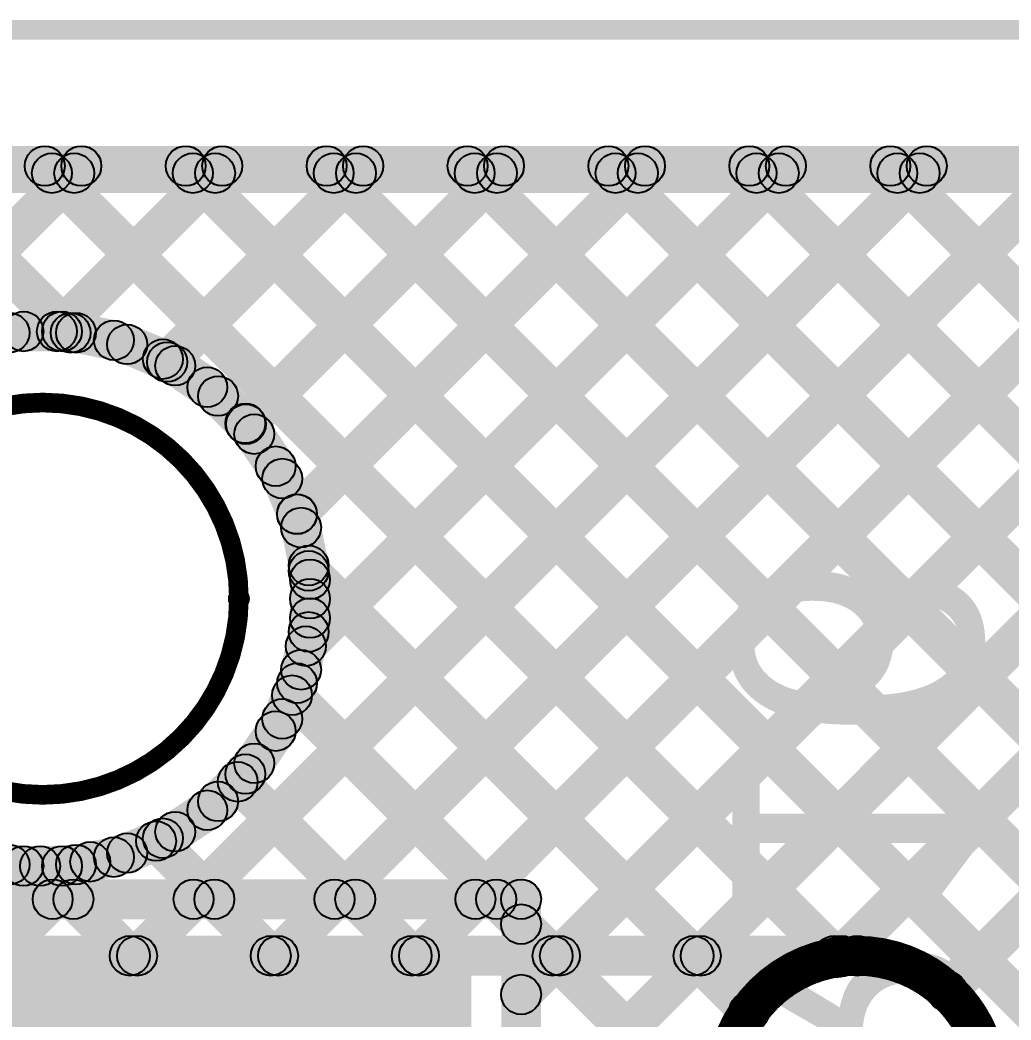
# Model space of a CAD drawing. Header units: millimetres. Extents: x 0 to 5.55, y 0 to 1.02.
# Drawn here: x 0.468 to 0.6669, y 0.8236 to 1.0243 of the extents above; entities that cross this region are included whole.
import ezdxf

# ---------------------------------------------------------------- set-up
doc = ezdxf.new("R2010")
doc.units = ezdxf.units.MM
doc.header["$MEASUREMENT"] = 0
for name, color, linetype in [('BottomLayer', 5, 'Continuous'), ('BottomOverlay', 54, 'Continuous'), ('BottomPaste', 16, 'Continuous'), ('BottomSolder', 6, 'Continuous'), ('Mechanical2', 216, 'Continuous'), ('MultiLayer', 9, 'Continuous'), ('TopLayer', 1, 'Continuous')]:
    doc.layers.add(name, color=color, linetype=linetype)

# ---------------------------------------------------------------- blocks, each defined once
blk = doc.blocks.new('B8B_ZR_SM4_TF_LF__SN__B_43')
at = {"layer": 'BottomLayer'}
blk.add_hatch(color=5, dxfattribs=at).paths.add_polyline_path([(0.25787, 0.00098), (0.31693, 0.00098), (0.31693, -0.08957), (0.25787, -0.08957)])
at = {"layer": 'BottomPaste'}
blk.add_hatch(color=16, dxfattribs=at).paths.add_polyline_path([(0.25787, 0.00098), (0.31693, 0.00098), (0.31693, -0.08957), (0.25787, -0.08957)])
at = {"layer": 'BottomSolder'}
blk.add_hatch(color=6, dxfattribs=at).paths.add_polyline_path([(0.25387, 0.00498), (0.32093, 0.00498), (0.32093, -0.09357), (0.25387, -0.09357)])

msp = doc.modelspace()

# ---------------------------------------------------------------- hatches: boundary and pattern name
at = {"layer": 'BottomLayer'}
for points in [[(0.054, 0.991), (0.054, 0.999), (5.502, 0.999), (5.502, 0.991)], [(0.15857, 0.66761), (0.15291, 0.67327), (0.47747, 0.99783), (0.48313, 0.99217)], [(0.44185, 0.99217), (0.44751, 0.99783), (0.48098, 0.96436), (0.47532, 0.9587)], [(0.47013, 0.99217), (0.47579, 0.99783), (0.63463, 0.83899), (0.62897, 0.83334)], [(0.47821, 0.95897), (0.47256, 0.96463), (0.50575, 0.99783), (0.51141, 0.99217)], [(0.50036, 0.95283), (0.4947, 0.95849), (0.53404, 0.99783), (0.5397, 0.99217)], [(0.49842, 0.99217), (0.50408, 0.99783), (0.70408, 0.79783), (0.69842, 0.79217)], [(0.50566, 0.845), (0.5, 0.85066), (0.64718, 0.99783), (0.65283, 0.99217)], [(0.51617, 0.94036), (0.51051, 0.94602), (0.56232, 0.99783), (0.56798, 0.99217)], [(0.52641, 0.92232), (0.52076, 0.92798), (0.59061, 0.99783), (0.59626, 0.99217)], [(0.52819, 0.89581), (0.52253, 0.90147), (0.61889, 0.99783), (0.62455, 0.99217)], [(0.5267, 0.99217), (0.53236, 0.99783), (0.73236, 0.79783), (0.7267, 0.79217)], [(0.53394, 0.845), (0.52829, 0.85066), (0.67546, 0.99783), (0.68112, 0.99217)], [(0.55499, 0.99217), (0.56064, 0.99783), (0.76064, 0.79783), (0.75499, 0.79217)], [(0.56223, 0.845), (0.55657, 0.85066), (0.70374, 0.99783), (0.7094, 0.99217)], [(0.5714, 0.82588), (0.56574, 0.83154), (0.73203, 0.99783), (0.73769, 0.99217)], [(0.5714, 0.7976), (0.56574, 0.80325), (0.76031, 0.99783), (0.76597, 0.99217)], [(0.58327, 0.99217), (0.58893, 0.99783), (0.78893, 0.79783), (0.78327, 0.79217)], [(0.61156, 0.99217), (0.61721, 0.99783), (0.82707, 0.78797), (0.82141, 0.78231)], [(0.63555, 0.83347), (0.62989, 0.83912), (0.7886, 0.99783), (0.79425, 0.99217)], [(0.63984, 0.99217), (0.6455, 0.99783), (0.85535, 0.78797), (0.8497, 0.78231)], [(0.65691, 0.82654), (0.65125, 0.8322), (0.81688, 0.99783), (0.82254, 0.99217)], [(0.46868, 0.9578), (0.46868, 0.9658), (0.47643, 0.9658), (0.47643, 0.9578)], [(0.47844, 0.95761), (0.48, 0.96545), (0.48761, 0.96394), (0.48604, 0.95609)], [(0.48797, 0.95551), (0.49103, 0.9629), (0.4982, 0.95993), (0.49514, 0.95254)], [(0.49691, 0.95159), (0.50136, 0.95824), (0.50781, 0.95393), (0.50336, 0.94728)], [(0.50492, 0.946), (0.51058, 0.95166), (0.51606, 0.94618), (0.5104, 0.94052)], [(0.51168, 0.93896), (0.51833, 0.94341), (0.52264, 0.93696), (0.51599, 0.93252)], [(0.51694, 0.93074), (0.52433, 0.9338), (0.5273, 0.92664), (0.51991, 0.92357)], [(0.52049, 0.92165), (0.52834, 0.92321), (0.52985, 0.9156), (0.522, 0.91404)], [(0.5231, 0.91092), (0.52876, 0.91658), (0.6172, 0.82814), (0.61154, 0.82248)], [(0.5302, 0.90816), (0.5222, 0.90816), (0.5222, 0.91204), (0.5302, 0.91204)], [(0.5302, 0.90428), (0.5222, 0.90428), (0.5222, 0.90816), (0.5302, 0.90816)], [(0.52834, 0.89311), (0.52049, 0.89467), (0.522, 0.90228), (0.52985, 0.90072)], [(0.52433, 0.88252), (0.51694, 0.88558), (0.51991, 0.89274), (0.5273, 0.88968)], [(0.51977, 0.88597), (0.52543, 0.89162), (0.5664, 0.85066), (0.56074, 0.845)], [(0.51833, 0.87291), (0.51168, 0.87735), (0.51599, 0.8838), (0.52264, 0.87936)], [(0.51058, 0.86466), (0.50492, 0.87031), (0.5104, 0.8758), (0.51606, 0.87014)], [(0.50886, 0.86859), (0.51451, 0.87425), (0.53811, 0.85066), (0.53245, 0.845)], [(0.50136, 0.85807), (0.49691, 0.86473), (0.50336, 0.86904), (0.50781, 0.86238)], [(0.49103, 0.85342), (0.48797, 0.86081), (0.49514, 0.86378), (0.4982, 0.85639)], [(0.49248, 0.85669), (0.49814, 0.86235), (0.50983, 0.85066), (0.50417, 0.845)], [(0.48, 0.85087), (0.47844, 0.85871), (0.48604, 0.86022), (0.48761, 0.85238)], [(0.46868, 0.85051), (0.46868, 0.85851), (0.47643, 0.85851), (0.47643, 0.85051)], [(0.4692, 0.85169), (0.47486, 0.85734), (0.48154, 0.85066), (0.47589, 0.845)], [(0.47738, 0.845), (0.47172, 0.85066), (0.47925, 0.85819), (0.48491, 0.85253)], [(0.45002, 0.84383), (0.45002, 0.85183), (0.56857, 0.85183), (0.56857, 0.84383)], [(0.56074, 0.845), (0.5664, 0.85066), (0.5714, 0.84566), (0.56574, 0.84)], [(0.57257, 0.76077), (0.56457, 0.76077), (0.56457, 0.84783), (0.57257, 0.84783)], [(0.56574, 0.84), (0.5714, 0.84566), (0.61233, 0.80472), (0.60667, 0.79907)]]:
    msp.add_hatch(color=5, dxfattribs=at).paths.add_polyline_path(points)
h = msp.add_hatch(color=5, dxfattribs=at)
edge = h.paths.add_edge_path()
edge.add_arc((0.47296, 0.995), 0.004, 0, 360)
h = msp.add_hatch(color=5, dxfattribs=at)
edge = h.paths.add_edge_path()
edge.add_arc((0.4803, 0.995), 0.004, 0, 360)
h = msp.add_hatch(color=5, dxfattribs=at)
edge = h.paths.add_edge_path()
edge.add_arc((0.50125, 0.995), 0.004, 0, 360)
h = msp.add_hatch(color=5, dxfattribs=at)
edge = h.paths.add_edge_path()
edge.add_arc((0.50858, 0.995), 0.004, 0, 360)
h = msp.add_hatch(color=5, dxfattribs=at)
edge = h.paths.add_edge_path()
edge.add_arc((0.52953, 0.995), 0.004, 0, 360)
h = msp.add_hatch(color=5, dxfattribs=at)
edge = h.paths.add_edge_path()
edge.add_arc((0.53687, 0.995), 0.004, 0, 360)
h = msp.add_hatch(color=5, dxfattribs=at)
edge = h.paths.add_edge_path()
edge.add_arc((0.55782, 0.995), 0.004, 0, 360)
h = msp.add_hatch(color=5, dxfattribs=at)
edge = h.paths.add_edge_path()
edge.add_arc((0.56515, 0.995), 0.004, 0, 360)
h = msp.add_hatch(color=5, dxfattribs=at)
edge = h.paths.add_edge_path()
edge.add_arc((0.5861, 0.995), 0.004, 0, 360)
h = msp.add_hatch(color=5, dxfattribs=at)
edge = h.paths.add_edge_path()
edge.add_arc((0.59344, 0.995), 0.004, 0, 360)
h = msp.add_hatch(color=5, dxfattribs=at)
edge = h.paths.add_edge_path()
edge.add_arc((0.61438, 0.995), 0.004, 0, 360)
h = msp.add_hatch(color=5, dxfattribs=at)
edge = h.paths.add_edge_path()
edge.add_arc((0.62172, 0.995), 0.004, 0, 360)
h = msp.add_hatch(color=5, dxfattribs=at)
edge = h.paths.add_edge_path()
edge.add_arc((0.64267, 0.995), 0.004, 0, 360)
h = msp.add_hatch(color=5, dxfattribs=at)
edge = h.paths.add_edge_path()
edge.add_arc((0.65, 0.995), 0.004, 0, 360)
h = msp.add_hatch(color=5, dxfattribs=at)
edge = h.paths.add_edge_path()
edge.add_arc((0.46589, 0.96153), 0.004, 0, 360)
h = msp.add_hatch(color=5, dxfattribs=at)
edge = h.paths.add_edge_path()
edge.add_arc((0.46868, 0.9618), 0.004, 0, 360)
h = msp.add_hatch(color=5, dxfattribs=at)
edge = h.paths.add_edge_path()
edge.add_arc((0.47539, 0.9618), 0.004, 0, 360)
h = msp.add_hatch(color=5, dxfattribs=at)
edge = h.paths.add_edge_path()
edge.add_arc((0.47643, 0.9618), 0.004, 0, 360)
h = msp.add_hatch(color=5, dxfattribs=at)
edge = h.paths.add_edge_path()
edge.add_arc((0.47815, 0.96153), 0.004, 0, 360)
h = msp.add_hatch(color=5, dxfattribs=at)
edge = h.paths.add_edge_path()
edge.add_arc((0.47922, 0.96153), 0.004, 0, 360)
h = msp.add_hatch(color=5, dxfattribs=at)
edge = h.paths.add_edge_path()
edge.add_arc((0.48683, 0.96002), 0.004, 0, 360)
h = msp.add_hatch(color=5, dxfattribs=at)
edge = h.paths.add_edge_path()
edge.add_arc((0.4895, 0.9592), 0.004, 0, 360)
h = msp.add_hatch(color=5, dxfattribs=at)
edge = h.paths.add_edge_path()
edge.add_arc((0.49667, 0.95624), 0.004, 0, 360)
h = msp.add_hatch(color=5, dxfattribs=at)
edge = h.paths.add_edge_path()
edge.add_arc((0.49753, 0.95566), 0.004, 0, 360)
h = msp.add_hatch(color=5, dxfattribs=at)
edge = h.paths.add_edge_path()
edge.add_arc((0.49914, 0.95492), 0.004, 0, 360)
h = msp.add_hatch(color=5, dxfattribs=at)
edge = h.paths.add_edge_path()
edge.add_arc((0.50558, 0.95061), 0.004, 0, 360)
h = msp.add_hatch(color=5, dxfattribs=at)
edge = h.paths.add_edge_path()
edge.add_arc((0.50775, 0.94883), 0.004, 0, 360)
h = msp.add_hatch(color=5, dxfattribs=at)
edge = h.paths.add_edge_path()
edge.add_arc((0.51323, 0.94335), 0.004, 0, 360)
h = msp.add_hatch(color=5, dxfattribs=at)
edge = h.paths.add_edge_path()
edge.add_arc((0.51334, 0.94319), 0.004, 0, 360)
h = msp.add_hatch(color=5, dxfattribs=at)
edge = h.paths.add_edge_path()
edge.add_arc((0.51501, 0.94119), 0.004, 0, 360)
h = msp.add_hatch(color=5, dxfattribs=at)
edge = h.paths.add_edge_path()
edge.add_arc((0.51931, 0.93474), 0.004, 0, 360)
h = msp.add_hatch(color=5, dxfattribs=at)
edge = h.paths.add_edge_path()
edge.add_arc((0.52063, 0.93227), 0.004, 0, 360)
h = msp.add_hatch(color=5, dxfattribs=at)
edge = h.paths.add_edge_path()
edge.add_arc((0.52358, 0.92515), 0.004, 0, 360)
h = msp.add_hatch(color=5, dxfattribs=at)
edge = h.paths.add_edge_path()
edge.add_arc((0.5236, 0.92511), 0.004, 0, 360)
h = msp.add_hatch(color=5, dxfattribs=at)
edge = h.paths.add_edge_path()
edge.add_arc((0.52441, 0.92243), 0.004, 0, 360)
h = msp.add_hatch(color=5, dxfattribs=at)
edge = h.paths.add_edge_path()
edge.add_arc((0.52593, 0.91482), 0.004, 0, 360)
h = msp.add_hatch(color=5, dxfattribs=at)
edge = h.paths.add_edge_path()
edge.add_arc((0.52593, 0.91375), 0.004, 0, 360)
h = msp.add_hatch(color=5, dxfattribs=at)
edge = h.paths.add_edge_path()
edge.add_arc((0.5262, 0.91204), 0.004, 0, 360)
h = msp.add_hatch(color=5, dxfattribs=at)
edge = h.paths.add_edge_path()
edge.add_arc((0.5262, 0.90816), 0.004, 0, 360)
h = msp.add_hatch(color=5, dxfattribs=at)
edge = h.paths.add_edge_path()
edge.add_arc((0.5262, 0.90816), 0.004, 0, 360)
h = msp.add_hatch(color=5, dxfattribs=at)
edge = h.paths.add_edge_path()
edge.add_arc((0.5262, 0.90428), 0.004, 0, 360)
h = msp.add_hatch(color=5, dxfattribs=at)
edge = h.paths.add_edge_path()
edge.add_arc((0.52593, 0.9015), 0.004, 0, 360)
h = msp.add_hatch(color=5, dxfattribs=at)
edge = h.paths.add_edge_path()
edge.add_arc((0.52536, 0.89864), 0.004, 0, 360)
h = msp.add_hatch(color=5, dxfattribs=at)
edge = h.paths.add_edge_path()
edge.add_arc((0.52441, 0.89389), 0.004, 0, 360)
h = msp.add_hatch(color=5, dxfattribs=at)
edge = h.paths.add_edge_path()
edge.add_arc((0.5236, 0.89121), 0.004, 0, 360)
h = msp.add_hatch(color=5, dxfattribs=at)
edge = h.paths.add_edge_path()
edge.add_arc((0.5226, 0.88879), 0.004, 0, 360)
h = msp.add_hatch(color=5, dxfattribs=at)
edge = h.paths.add_edge_path()
edge.add_arc((0.52063, 0.88405), 0.004, 0, 360)
h = msp.add_hatch(color=5, dxfattribs=at)
edge = h.paths.add_edge_path()
edge.add_arc((0.51931, 0.88158), 0.004, 0, 360)
h = msp.add_hatch(color=5, dxfattribs=at)
edge = h.paths.add_edge_path()
edge.add_arc((0.51501, 0.87513), 0.004, 0, 360)
h = msp.add_hatch(color=5, dxfattribs=at)
edge = h.paths.add_edge_path()
edge.add_arc((0.51169, 0.87142), 0.004, 0, 360)
h = msp.add_hatch(color=5, dxfattribs=at)
edge = h.paths.add_edge_path()
edge.add_arc((0.51323, 0.87297), 0.004, 0, 360)
h = msp.add_hatch(color=5, dxfattribs=at)
edge = h.paths.add_edge_path()
edge.add_arc((0.50775, 0.86748), 0.004, 0, 360)
h = msp.add_hatch(color=5, dxfattribs=at)
edge = h.paths.add_edge_path()
edge.add_arc((0.50558, 0.86571), 0.004, 0, 360)
h = msp.add_hatch(color=5, dxfattribs=at)
edge = h.paths.add_edge_path()
edge.add_arc((0.49914, 0.8614), 0.004, 0, 360)
h = msp.add_hatch(color=5, dxfattribs=at)
edge = h.paths.add_edge_path()
edge.add_arc((0.49531, 0.85952), 0.004, 0, 360)
h = msp.add_hatch(color=5, dxfattribs=at)
edge = h.paths.add_edge_path()
edge.add_arc((0.49667, 0.86008), 0.004, 0, 360)
h = msp.add_hatch(color=5, dxfattribs=at)
edge = h.paths.add_edge_path()
edge.add_arc((0.4895, 0.85711), 0.004, 0, 360)
h = msp.add_hatch(color=5, dxfattribs=at)
edge = h.paths.add_edge_path()
edge.add_arc((0.48208, 0.85536), 0.004, 0, 360)
h = msp.add_hatch(color=5, dxfattribs=at)
edge = h.paths.add_edge_path()
edge.add_arc((0.48683, 0.8563), 0.004, 0, 360)
h = msp.add_hatch(color=5, dxfattribs=at)
edge = h.paths.add_edge_path()
edge.add_arc((0.46589, 0.85479), 0.004, 0, 360)
h = msp.add_hatch(color=5, dxfattribs=at)
edge = h.paths.add_edge_path()
edge.add_arc((0.46868, 0.85451), 0.004, 0, 360)
h = msp.add_hatch(color=5, dxfattribs=at)
edge = h.paths.add_edge_path()
edge.add_arc((0.47203, 0.85451), 0.004, 0, 360)
h = msp.add_hatch(color=5, dxfattribs=at)
edge = h.paths.add_edge_path()
edge.add_arc((0.47643, 0.85451), 0.004, 0, 360)
h = msp.add_hatch(color=5, dxfattribs=at)
edge = h.paths.add_edge_path()
edge.add_arc((0.47922, 0.85479), 0.004, 0, 360)
h = msp.add_hatch(color=5, dxfattribs=at)
edge = h.paths.add_edge_path()
edge.add_arc((0.47455, 0.84783), 0.004, 0, 360)
h = msp.add_hatch(color=5, dxfattribs=at)
edge = h.paths.add_edge_path()
edge.add_arc((0.47871, 0.84783), 0.004, 0, 360)
h = msp.add_hatch(color=5, dxfattribs=at)
edge = h.paths.add_edge_path()
edge.add_arc((0.50283, 0.84783), 0.004, 0, 360)
h = msp.add_hatch(color=5, dxfattribs=at)
edge = h.paths.add_edge_path()
edge.add_arc((0.507, 0.84783), 0.004, 0, 360)
h = msp.add_hatch(color=5, dxfattribs=at)
edge = h.paths.add_edge_path()
edge.add_arc((0.53112, 0.84783), 0.004, 0, 360)
h = msp.add_hatch(color=5, dxfattribs=at)
edge = h.paths.add_edge_path()
edge.add_arc((0.53528, 0.84783), 0.004, 0, 360)
h = msp.add_hatch(color=5, dxfattribs=at)
edge = h.paths.add_edge_path()
edge.add_arc((0.5594, 0.84783), 0.004, 0, 360)
h = msp.add_hatch(color=5, dxfattribs=at)
edge = h.paths.add_edge_path()
edge.add_arc((0.56357, 0.84783), 0.004, 0, 360)
h = msp.add_hatch(color=5, dxfattribs=at)
edge = h.paths.add_edge_path()
edge.add_arc((0.56357, 0.84783), 0.004, 0, 360)
h = msp.add_hatch(color=5, dxfattribs=at)
edge = h.paths.add_edge_path()
edge.add_arc((0.56857, 0.84783), 0.004, 0, 360)
h = msp.add_hatch(color=5, dxfattribs=at)
edge = h.paths.add_edge_path()
edge.add_arc((0.56857, 0.84783), 0.004, 0, 360)
h = msp.add_hatch(color=5, dxfattribs=at)
edge = h.paths.add_edge_path()
edge.add_arc((0.56857, 0.84283), 0.004, 0, 360)
h = msp.add_hatch(color=5, dxfattribs=at)
edge = h.paths.add_edge_path()
edge.add_arc((0.56857, 0.84283), 0.004, 0, 360)
h = msp.add_hatch(color=5, dxfattribs=at)
edge = h.paths.add_edge_path()
edge.add_arc((0.6318, 0.83616), 0.004, 0, 360)
h = msp.add_hatch(color=5, dxfattribs=at)
edge = h.paths.add_edge_path()
edge.add_arc((0.63272, 0.8363), 0.004, 0, 360)
h = msp.add_hatch(color=5, dxfattribs=at)
edge = h.paths.add_edge_path()
edge.add_arc((0.65408, 0.82937), 0.004, 0, 360)
h = msp.add_hatch(color=5, dxfattribs=at)
edge = h.paths.add_edge_path()
edge.add_arc((0.56857, 0.82871), 0.004, 0, 360)
h = msp.add_hatch(color=5, dxfattribs=at)
edge = h.paths.add_edge_path()
edge.add_arc((0.61437, 0.82531), 0.004, 0, 360)
at = {"layer": 'Mechanical2'}
msp.add_hatch(color=216, dxfattribs=at).paths.add_polyline_path([(0.00012, 1.02036), (0.00012, 1.0243), (5.5513, 1.0243), (5.5513, 1.02036)])
h = msp.add_hatch(color=216, dxfattribs=at)
edge = h.paths.add_edge_path()
edge.add_arc((0.51193, 0.90816), 0.00197, 0, 360)
at = {"layer": 'TopLayer'}
for points in [[(0.055, 0.98957), (0.055, 0.99757), (5.503, 0.99757), (5.503, 0.98957)], [(0.15857, 0.66761), (0.15291, 0.67327), (0.47604, 0.9964), (0.48169, 0.99074)], [(0.44328, 0.99074), (0.44894, 0.9964), (0.48098, 0.96436), (0.47532, 0.9587)], [(0.47157, 0.99074), (0.47722, 0.9964), (0.63429, 0.83933), (0.62863, 0.83367)], [(0.47821, 0.95897), (0.47256, 0.96463), (0.50432, 0.9964), (0.50998, 0.99074)], [(0.49433, 0.83367), (0.48868, 0.83933), (0.64574, 0.9964), (0.6514, 0.99074)], [(0.50036, 0.95283), (0.4947, 0.95849), (0.53261, 0.9964), (0.53826, 0.99074)], [(0.49985, 0.99074), (0.50551, 0.9964), (0.72793, 0.77397), (0.72227, 0.76832)], [(0.51617, 0.94036), (0.51051, 0.94602), (0.56089, 0.9964), (0.56655, 0.99074)], [(0.52262, 0.83367), (0.51696, 0.83933), (0.67403, 0.9964), (0.67968, 0.99074)], [(0.52641, 0.92232), (0.52076, 0.92798), (0.58917, 0.9964), (0.59483, 0.99074)], [(0.52819, 0.89581), (0.52253, 0.90147), (0.61746, 0.9964), (0.62312, 0.99074)], [(0.52813, 0.99074), (0.53379, 0.9964), (0.74573, 0.78445), (0.74008, 0.7788)], [(0.5509, 0.83367), (0.54524, 0.83933), (0.70231, 0.9964), (0.70797, 0.99074)], [(0.55642, 0.99074), (0.56208, 0.9964), (1.00149, 0.55698), (0.99583, 0.55133)], [(0.57919, 0.83367), (0.57353, 0.83933), (0.7306, 0.9964), (0.73625, 0.99074)], [(0.5847, 0.99074), (0.59036, 0.9964), (1.05661, 0.53014), (1.05096, 0.52449)], [(0.60747, 0.83367), (0.60181, 0.83933), (0.75888, 0.9964), (0.76454, 0.99074)], [(0.61299, 0.99074), (0.61864, 0.9964), (1.08874, 0.5263), (1.08308, 0.52065)], [(0.63575, 0.83367), (0.6301, 0.83933), (0.78716, 0.9964), (0.79282, 0.99074)], [(0.64127, 0.99074), (0.64693, 0.9964), (1.08733, 0.556), (1.08167, 0.55034)], [(0.65691, 0.82654), (0.65125, 0.8322), (0.81545, 0.9964), (0.82111, 0.99074)], [(0.46868, 0.9578), (0.46868, 0.9658), (0.47643, 0.9658), (0.47643, 0.9578)], [(0.47844, 0.95761), (0.48, 0.96545), (0.48761, 0.96394), (0.48604, 0.95609)], [(0.48797, 0.95551), (0.49103, 0.9629), (0.4982, 0.95993), (0.49514, 0.95254)], [(0.49691, 0.95159), (0.50136, 0.95824), (0.50781, 0.95393), (0.50336, 0.94728)], [(0.50492, 0.946), (0.51058, 0.95166), (0.51606, 0.94618), (0.5104, 0.94052)], [(0.51168, 0.93896), (0.51833, 0.94341), (0.52264, 0.93696), (0.51599, 0.93252)], [(0.51694, 0.93074), (0.52433, 0.9338), (0.5273, 0.92664), (0.51991, 0.92357)], [(0.52049, 0.92165), (0.52834, 0.92321), (0.52985, 0.9156), (0.522, 0.91404)], [(0.5231, 0.91092), (0.52876, 0.91658), (0.60601, 0.83933), (0.60035, 0.83367)], [(0.5302, 0.90816), (0.5222, 0.90816), (0.5222, 0.91204), (0.5302, 0.91204)], [(0.5302, 0.90428), (0.5222, 0.90428), (0.5222, 0.90816), (0.5302, 0.90816)], [(0.52834, 0.89311), (0.52049, 0.89467), (0.522, 0.90228), (0.52985, 0.90072)], [(0.52433, 0.88252), (0.51694, 0.88558), (0.51991, 0.89274), (0.5273, 0.88968)], [(0.51977, 0.88597), (0.52543, 0.89162), (0.57772, 0.83933), (0.57207, 0.83367)], [(0.51833, 0.87291), (0.51168, 0.87735), (0.51599, 0.8838), (0.52264, 0.87936)], [(0.51058, 0.86466), (0.50492, 0.87031), (0.5104, 0.8758), (0.51606, 0.87014)], [(0.50886, 0.86859), (0.51451, 0.87425), (0.54944, 0.83933), (0.54378, 0.83367)], [(0.50136, 0.85807), (0.49691, 0.86473), (0.50336, 0.86904), (0.50781, 0.86238)], [(0.49103, 0.85342), (0.48797, 0.86081), (0.49514, 0.86378), (0.4982, 0.85639)], [(0.49248, 0.85669), (0.49814, 0.86235), (0.52115, 0.83933), (0.5155, 0.83367)], [(0.48, 0.85087), (0.47844, 0.85871), (0.48604, 0.86022), (0.48761, 0.85238)], [(0.46605, 0.83367), (0.46039, 0.83933), (0.47925, 0.85819), (0.48491, 0.85253)], [(0.46868, 0.85051), (0.46868, 0.85851), (0.47643, 0.85851), (0.47643, 0.85051)], [(0.4692, 0.85169), (0.47486, 0.85734), (0.49287, 0.83933), (0.48721, 0.83367)], [(0.39, 0.8325), (0.39, 0.8405), (0.636, 0.8405), (0.636, 0.8325)]]:
    msp.add_hatch(color=1, dxfattribs=at).paths.add_polyline_path(points)
h = msp.add_hatch(color=1, dxfattribs=at)
edge = h.paths.add_edge_path()
edge.add_arc((0.47439, 0.99357), 0.004, 0, 360)
h = msp.add_hatch(color=1, dxfattribs=at)
edge = h.paths.add_edge_path()
edge.add_arc((0.47887, 0.99357), 0.004, 0, 360)
h = msp.add_hatch(color=1, dxfattribs=at)
edge = h.paths.add_edge_path()
edge.add_arc((0.50268, 0.99357), 0.004, 0, 360)
h = msp.add_hatch(color=1, dxfattribs=at)
edge = h.paths.add_edge_path()
edge.add_arc((0.50715, 0.99357), 0.004, 0, 360)
h = msp.add_hatch(color=1, dxfattribs=at)
edge = h.paths.add_edge_path()
edge.add_arc((0.53096, 0.99357), 0.004, 0, 360)
h = msp.add_hatch(color=1, dxfattribs=at)
edge = h.paths.add_edge_path()
edge.add_arc((0.53543, 0.99357), 0.004, 0, 360)
h = msp.add_hatch(color=1, dxfattribs=at)
edge = h.paths.add_edge_path()
edge.add_arc((0.55925, 0.99357), 0.004, 0, 360)
h = msp.add_hatch(color=1, dxfattribs=at)
edge = h.paths.add_edge_path()
edge.add_arc((0.56372, 0.99357), 0.004, 0, 360)
h = msp.add_hatch(color=1, dxfattribs=at)
edge = h.paths.add_edge_path()
edge.add_arc((0.58753, 0.99357), 0.004, 0, 360)
h = msp.add_hatch(color=1, dxfattribs=at)
edge = h.paths.add_edge_path()
edge.add_arc((0.592, 0.99357), 0.004, 0, 360)
h = msp.add_hatch(color=1, dxfattribs=at)
edge = h.paths.add_edge_path()
edge.add_arc((0.61582, 0.99357), 0.004, 0, 360)
h = msp.add_hatch(color=1, dxfattribs=at)
edge = h.paths.add_edge_path()
edge.add_arc((0.62029, 0.99357), 0.004, 0, 360)
h = msp.add_hatch(color=1, dxfattribs=at)
edge = h.paths.add_edge_path()
edge.add_arc((0.6441, 0.99357), 0.004, 0, 360)
h = msp.add_hatch(color=1, dxfattribs=at)
edge = h.paths.add_edge_path()
edge.add_arc((0.64857, 0.99357), 0.004, 0, 360)
h = msp.add_hatch(color=1, dxfattribs=at)
edge = h.paths.add_edge_path()
edge.add_arc((0.46589, 0.96153), 0.004, 0, 360)
h = msp.add_hatch(color=1, dxfattribs=at)
edge = h.paths.add_edge_path()
edge.add_arc((0.46868, 0.9618), 0.004, 0, 360)
h = msp.add_hatch(color=1, dxfattribs=at)
edge = h.paths.add_edge_path()
edge.add_arc((0.47539, 0.9618), 0.004, 0, 360)
h = msp.add_hatch(color=1, dxfattribs=at)
edge = h.paths.add_edge_path()
edge.add_arc((0.47643, 0.9618), 0.004, 0, 360)
h = msp.add_hatch(color=1, dxfattribs=at)
edge = h.paths.add_edge_path()
edge.add_arc((0.47815, 0.96153), 0.004, 0, 360)
h = msp.add_hatch(color=1, dxfattribs=at)
edge = h.paths.add_edge_path()
edge.add_arc((0.47922, 0.96153), 0.004, 0, 360)
h = msp.add_hatch(color=1, dxfattribs=at)
edge = h.paths.add_edge_path()
edge.add_arc((0.48683, 0.96002), 0.004, 0, 360)
h = msp.add_hatch(color=1, dxfattribs=at)
edge = h.paths.add_edge_path()
edge.add_arc((0.4895, 0.9592), 0.004, 0, 360)
h = msp.add_hatch(color=1, dxfattribs=at)
edge = h.paths.add_edge_path()
edge.add_arc((0.49667, 0.95624), 0.004, 0, 360)
h = msp.add_hatch(color=1, dxfattribs=at)
edge = h.paths.add_edge_path()
edge.add_arc((0.49753, 0.95566), 0.004, 0, 360)
h = msp.add_hatch(color=1, dxfattribs=at)
edge = h.paths.add_edge_path()
edge.add_arc((0.49914, 0.95492), 0.004, 0, 360)
h = msp.add_hatch(color=1, dxfattribs=at)
edge = h.paths.add_edge_path()
edge.add_arc((0.50558, 0.95061), 0.004, 0, 360)
h = msp.add_hatch(color=1, dxfattribs=at)
edge = h.paths.add_edge_path()
edge.add_arc((0.50775, 0.94883), 0.004, 0, 360)
h = msp.add_hatch(color=1, dxfattribs=at)
edge = h.paths.add_edge_path()
edge.add_arc((0.51323, 0.94335), 0.004, 0, 360)
h = msp.add_hatch(color=1, dxfattribs=at)
edge = h.paths.add_edge_path()
edge.add_arc((0.51334, 0.94319), 0.004, 0, 360)
h = msp.add_hatch(color=1, dxfattribs=at)
edge = h.paths.add_edge_path()
edge.add_arc((0.51501, 0.94119), 0.004, 0, 360)
h = msp.add_hatch(color=1, dxfattribs=at)
edge = h.paths.add_edge_path()
edge.add_arc((0.51931, 0.93474), 0.004, 0, 360)
h = msp.add_hatch(color=1, dxfattribs=at)
edge = h.paths.add_edge_path()
edge.add_arc((0.52063, 0.93227), 0.004, 0, 360)
h = msp.add_hatch(color=1, dxfattribs=at)
edge = h.paths.add_edge_path()
edge.add_arc((0.52358, 0.92515), 0.004, 0, 360)
h = msp.add_hatch(color=1, dxfattribs=at)
edge = h.paths.add_edge_path()
edge.add_arc((0.5236, 0.92511), 0.004, 0, 360)
h = msp.add_hatch(color=1, dxfattribs=at)
edge = h.paths.add_edge_path()
edge.add_arc((0.52441, 0.92243), 0.004, 0, 360)
h = msp.add_hatch(color=1, dxfattribs=at)
edge = h.paths.add_edge_path()
edge.add_arc((0.52593, 0.91482), 0.004, 0, 360)
h = msp.add_hatch(color=1, dxfattribs=at)
edge = h.paths.add_edge_path()
edge.add_arc((0.52593, 0.91375), 0.004, 0, 360)
h = msp.add_hatch(color=1, dxfattribs=at)
edge = h.paths.add_edge_path()
edge.add_arc((0.5262, 0.91204), 0.004, 0, 360)
h = msp.add_hatch(color=1, dxfattribs=at)
edge = h.paths.add_edge_path()
edge.add_arc((0.5262, 0.90816), 0.004, 0, 360)
h = msp.add_hatch(color=1, dxfattribs=at)
edge = h.paths.add_edge_path()
edge.add_arc((0.5262, 0.90816), 0.004, 0, 360)
h = msp.add_hatch(color=1, dxfattribs=at)
edge = h.paths.add_edge_path()
edge.add_arc((0.5262, 0.90428), 0.004, 0, 360)
h = msp.add_hatch(color=1, dxfattribs=at)
edge = h.paths.add_edge_path()
edge.add_arc((0.52593, 0.9015), 0.004, 0, 360)
h = msp.add_hatch(color=1, dxfattribs=at)
edge = h.paths.add_edge_path()
edge.add_arc((0.52536, 0.89864), 0.004, 0, 360)
h = msp.add_hatch(color=1, dxfattribs=at)
edge = h.paths.add_edge_path()
edge.add_arc((0.52441, 0.89389), 0.004, 0, 360)
h = msp.add_hatch(color=1, dxfattribs=at)
edge = h.paths.add_edge_path()
edge.add_arc((0.5236, 0.89121), 0.004, 0, 360)
h = msp.add_hatch(color=1, dxfattribs=at)
edge = h.paths.add_edge_path()
edge.add_arc((0.5226, 0.88879), 0.004, 0, 360)
h = msp.add_hatch(color=1, dxfattribs=at)
edge = h.paths.add_edge_path()
edge.add_arc((0.52063, 0.88405), 0.004, 0, 360)
h = msp.add_hatch(color=1, dxfattribs=at)
edge = h.paths.add_edge_path()
edge.add_arc((0.51931, 0.88158), 0.004, 0, 360)
h = msp.add_hatch(color=1, dxfattribs=at)
edge = h.paths.add_edge_path()
edge.add_arc((0.51501, 0.87513), 0.004, 0, 360)
h = msp.add_hatch(color=1, dxfattribs=at)
edge = h.paths.add_edge_path()
edge.add_arc((0.51169, 0.87142), 0.004, 0, 360)
h = msp.add_hatch(color=1, dxfattribs=at)
edge = h.paths.add_edge_path()
edge.add_arc((0.51323, 0.87297), 0.004, 0, 360)
h = msp.add_hatch(color=1, dxfattribs=at)
edge = h.paths.add_edge_path()
edge.add_arc((0.50775, 0.86748), 0.004, 0, 360)
h = msp.add_hatch(color=1, dxfattribs=at)
edge = h.paths.add_edge_path()
edge.add_arc((0.50558, 0.86571), 0.004, 0, 360)
h = msp.add_hatch(color=1, dxfattribs=at)
edge = h.paths.add_edge_path()
edge.add_arc((0.49914, 0.8614), 0.004, 0, 360)
h = msp.add_hatch(color=1, dxfattribs=at)
edge = h.paths.add_edge_path()
edge.add_arc((0.49531, 0.85952), 0.004, 0, 360)
h = msp.add_hatch(color=1, dxfattribs=at)
edge = h.paths.add_edge_path()
edge.add_arc((0.49667, 0.86008), 0.004, 0, 360)
h = msp.add_hatch(color=1, dxfattribs=at)
edge = h.paths.add_edge_path()
edge.add_arc((0.4895, 0.85711), 0.004, 0, 360)
h = msp.add_hatch(color=1, dxfattribs=at)
edge = h.paths.add_edge_path()
edge.add_arc((0.48208, 0.85536), 0.004, 0, 360)
h = msp.add_hatch(color=1, dxfattribs=at)
edge = h.paths.add_edge_path()
edge.add_arc((0.48683, 0.8563), 0.004, 0, 360)
h = msp.add_hatch(color=1, dxfattribs=at)
edge = h.paths.add_edge_path()
edge.add_arc((0.46589, 0.85479), 0.004, 0, 360)
h = msp.add_hatch(color=1, dxfattribs=at)
edge = h.paths.add_edge_path()
edge.add_arc((0.46868, 0.85451), 0.004, 0, 360)
h = msp.add_hatch(color=1, dxfattribs=at)
edge = h.paths.add_edge_path()
edge.add_arc((0.47203, 0.85451), 0.004, 0, 360)
h = msp.add_hatch(color=1, dxfattribs=at)
edge = h.paths.add_edge_path()
edge.add_arc((0.47643, 0.85451), 0.004, 0, 360)
h = msp.add_hatch(color=1, dxfattribs=at)
edge = h.paths.add_edge_path()
edge.add_arc((0.47922, 0.85479), 0.004, 0, 360)
h = msp.add_hatch(color=1, dxfattribs=at)
edge = h.paths.add_edge_path()
edge.add_arc((0.49004, 0.8365), 0.004, 0, 360)
h = msp.add_hatch(color=1, dxfattribs=at)
edge = h.paths.add_edge_path()
edge.add_arc((0.4915, 0.8365), 0.004, 0, 360)
h = msp.add_hatch(color=1, dxfattribs=at)
edge = h.paths.add_edge_path()
edge.add_arc((0.51833, 0.8365), 0.004, 0, 360)
h = msp.add_hatch(color=1, dxfattribs=at)
edge = h.paths.add_edge_path()
edge.add_arc((0.51979, 0.8365), 0.004, 0, 360)
h = msp.add_hatch(color=1, dxfattribs=at)
edge = h.paths.add_edge_path()
edge.add_arc((0.54661, 0.8365), 0.004, 0, 360)
h = msp.add_hatch(color=1, dxfattribs=at)
edge = h.paths.add_edge_path()
edge.add_arc((0.54807, 0.8365), 0.004, 0, 360)
h = msp.add_hatch(color=1, dxfattribs=at)
edge = h.paths.add_edge_path()
edge.add_arc((0.57489, 0.8365), 0.004, 0, 360)
h = msp.add_hatch(color=1, dxfattribs=at)
edge = h.paths.add_edge_path()
edge.add_arc((0.57636, 0.8365), 0.004, 0, 360)
h = msp.add_hatch(color=1, dxfattribs=at)
edge = h.paths.add_edge_path()
edge.add_arc((0.60318, 0.8365), 0.004, 0, 360)
h = msp.add_hatch(color=1, dxfattribs=at)
edge = h.paths.add_edge_path()
edge.add_arc((0.60464, 0.8365), 0.004, 0, 360)
h = msp.add_hatch(color=1, dxfattribs=at)
edge = h.paths.add_edge_path()
edge.add_arc((0.63146, 0.8365), 0.004, 0, 360)
h = msp.add_hatch(color=1, dxfattribs=at)
edge = h.paths.add_edge_path()
edge.add_arc((0.63293, 0.8365), 0.004, 0, 360)
h = msp.add_hatch(color=1, dxfattribs=at)
edge = h.paths.add_edge_path()
edge.add_arc((0.636, 0.8365), 0.004, 0, 360)
h = msp.add_hatch(color=1, dxfattribs=at)
edge = h.paths.add_edge_path()
edge.add_arc((0.636, 0.8365), 0.004, 0, 360)
h = msp.add_hatch(color=1, dxfattribs=at)
edge = h.paths.add_edge_path()
edge.add_arc((0.65408, 0.82937), 0.004, 0, 360)

# ---------------------------------------------------------------- linework, layer by layer
at = {"layer": 'BottomLayer', "const_width": 0.008}
msp.add_lwpolyline([(0.6095, 0.81, -1), (0.6625, 0.81)], format="xyb", dxfattribs=at)
at = {"layer": 'BottomLayer'}
for centre in [(0.47296, 0.995), (0.4803, 0.995), (0.50125, 0.995), (0.50858, 0.995), (0.52953, 0.995), (0.53687, 0.995), (0.55782, 0.995), (0.56515, 0.995), (0.5861, 0.995), (0.59344, 0.995), (0.61438, 0.995), (0.62172, 0.995), (0.64267, 0.995), (0.65, 0.995), (0.46589, 0.96153), (0.46868, 0.9618), (0.47539, 0.9618), (0.47643, 0.9618), (0.47815, 0.96153), (0.47922, 0.96153), (0.48683, 0.96002), (0.4895, 0.9592), (0.49667, 0.95624), (0.49753, 0.95566), (0.49914, 0.95492), (0.50558, 0.95061), (0.50775, 0.94883), (0.51323, 0.94335), (0.51334, 0.94319), (0.51501, 0.94119), (0.51931, 0.93474), (0.52063, 0.93227), (0.52358, 0.92515), (0.5236, 0.92511), (0.52441, 0.92243), (0.52593, 0.91482), (0.52593, 0.91375), (0.5262, 0.91204), (0.5262, 0.90816), (0.5262, 0.90816), (0.5262, 0.90428), (0.52593, 0.9015), (0.52536, 0.89864), (0.52441, 0.89389), (0.5236, 0.89121), (0.5226, 0.88879), (0.52063, 0.88405), (0.51931, 0.88158), (0.51501, 0.87513), (0.51169, 0.87142), (0.51323, 0.87297), (0.50775, 0.86748), (0.50558, 0.86571), (0.49914, 0.8614), (0.49531, 0.85952), (0.49667, 0.86008), (0.4895, 0.85711), (0.48208, 0.85536), (0.48683, 0.8563), (0.46589, 0.85479), (0.46868, 0.85451), (0.47203, 0.85451), (0.47643, 0.85451), (0.47922, 0.85479), (0.47455, 0.84783), (0.47871, 0.84783), (0.50283, 0.84783), (0.507, 0.84783), (0.53112, 0.84783), (0.53528, 0.84783), (0.5594, 0.84783), (0.56357, 0.84783), (0.56357, 0.84783), (0.56857, 0.84783), (0.56857, 0.84783), (0.56857, 0.84283), (0.56857, 0.84283), (0.6318, 0.83616), (0.63272, 0.8363), (0.65408, 0.82937), (0.56857, 0.82871), (0.61437, 0.82531)]:
    msp.add_circle(centre, 0.004, dxfattribs=at)
at = {"layer": 'Mechanical2', "const_width": 0.00394}
msp.add_lwpolyline([(0.51193, 0.90816, 1), (0.43319, 0.90816, 1)], format="xyb", close=True, dxfattribs=at)
at = {"layer": 'Mechanical2'}
msp.add_circle((0.51193, 0.90816), 0.00197, dxfattribs=at)
at = {"layer": 'MultiLayer'}
for p, q in [((0.46107, 0.94602), (0.46868, 0.94753)), ((0.46868, 0.94753), (0.47643, 0.94753)), ((0.47643, 0.94753), (0.48404, 0.94602)), ((0.48404, 0.94602), (0.49121, 0.94305)), ((0.49121, 0.94305), (0.49765, 0.93874)), ((0.49765, 0.93874), (0.50314, 0.93326)), ((0.50314, 0.93326), (0.50745, 0.92681)), ((0.50745, 0.92681), (0.51041, 0.91964)), ((0.51041, 0.91964), (0.51193, 0.91204)), ((0.51193, 0.91204), (0.51193, 0.90816)), ((0.51193, 0.90816), (0.51193, 0.90428)), ((0.51193, 0.90428), (0.51041, 0.89667)), ((0.51041, 0.89667), (0.50745, 0.88951)), ((0.50745, 0.88951), (0.50314, 0.88306)), ((0.50314, 0.88306), (0.49765, 0.87758)), ((0.49765, 0.87758), (0.49121, 0.87327)), ((0.49121, 0.87327), (0.48404, 0.8703)), ((0.46868, 0.86879), (0.46107, 0.8703)), ((0.48404, 0.8703), (0.47643, 0.86879)), ((0.47643, 0.86879), (0.46868, 0.86879))]:
    msp.add_line(p, q, dxfattribs=at)
at = {"layer": 'TopLayer', "const_width": 0.008}
msp.add_lwpolyline([(0.636, 0.8365, -0.414214), (0.6625, 0.81)], format="xyb", dxfattribs=at)
at = {"layer": 'TopLayer'}
for centre in [(0.47439, 0.99357), (0.47887, 0.99357), (0.50268, 0.99357), (0.50715, 0.99357), (0.53096, 0.99357), (0.53543, 0.99357), (0.55925, 0.99357), (0.56372, 0.99357), (0.58753, 0.99357), (0.592, 0.99357), (0.61582, 0.99357), (0.62029, 0.99357), (0.6441, 0.99357), (0.64857, 0.99357), (0.46589, 0.96153), (0.46868, 0.9618), (0.47539, 0.9618), (0.47643, 0.9618), (0.47815, 0.96153), (0.47922, 0.96153), (0.48683, 0.96002), (0.4895, 0.9592), (0.49667, 0.95624), (0.49753, 0.95566), (0.49914, 0.95492), (0.50558, 0.95061), (0.50775, 0.94883), (0.51323, 0.94335), (0.51334, 0.94319), (0.51501, 0.94119), (0.51931, 0.93474), (0.52063, 0.93227), (0.52358, 0.92515), (0.5236, 0.92511), (0.52441, 0.92243), (0.52593, 0.91482), (0.52593, 0.91375), (0.5262, 0.91204), (0.5262, 0.90816), (0.5262, 0.90816), (0.5262, 0.90428), (0.52593, 0.9015), (0.52536, 0.89864), (0.52441, 0.89389), (0.5236, 0.89121), (0.5226, 0.88879), (0.52063, 0.88405), (0.51931, 0.88158), (0.51501, 0.87513), (0.51169, 0.87142), (0.51323, 0.87297), (0.50775, 0.86748), (0.50558, 0.86571), (0.49914, 0.8614), (0.49531, 0.85952), (0.49667, 0.86008), (0.4895, 0.85711), (0.48208, 0.85536), (0.48683, 0.8563), (0.46589, 0.85479), (0.46868, 0.85451), (0.47203, 0.85451), (0.47643, 0.85451), (0.47922, 0.85479), (0.49004, 0.8365), (0.4915, 0.8365), (0.51833, 0.8365), (0.51979, 0.8365), (0.54661, 0.8365), (0.54807, 0.8365), (0.57489, 0.8365), (0.57636, 0.8365), (0.60318, 0.8365), (0.60464, 0.8365), (0.63146, 0.8365), (0.63293, 0.8365), (0.636, 0.8365), (0.636, 0.8365), (0.65408, 0.82937)]:
    msp.add_circle(centre, 0.004, dxfattribs=at)

# ---------------------------------------------------------------- block references
at = {"rotation": 90}
msp.add_blockref('B8B_ZR_SM4_TF_LF__SN__B_43', (0.465, 0.5169), dxfattribs=at)

# ---------------------------------------------------------------- texts
at = {"layer": 'BottomOverlay', "text_generation_flag": 2}
msp.add_text('R16', height=0.05, rotation=270, dxfattribs=at).set_placement((0.611, 0.794))

doc.saveas('drawing.dxf')
